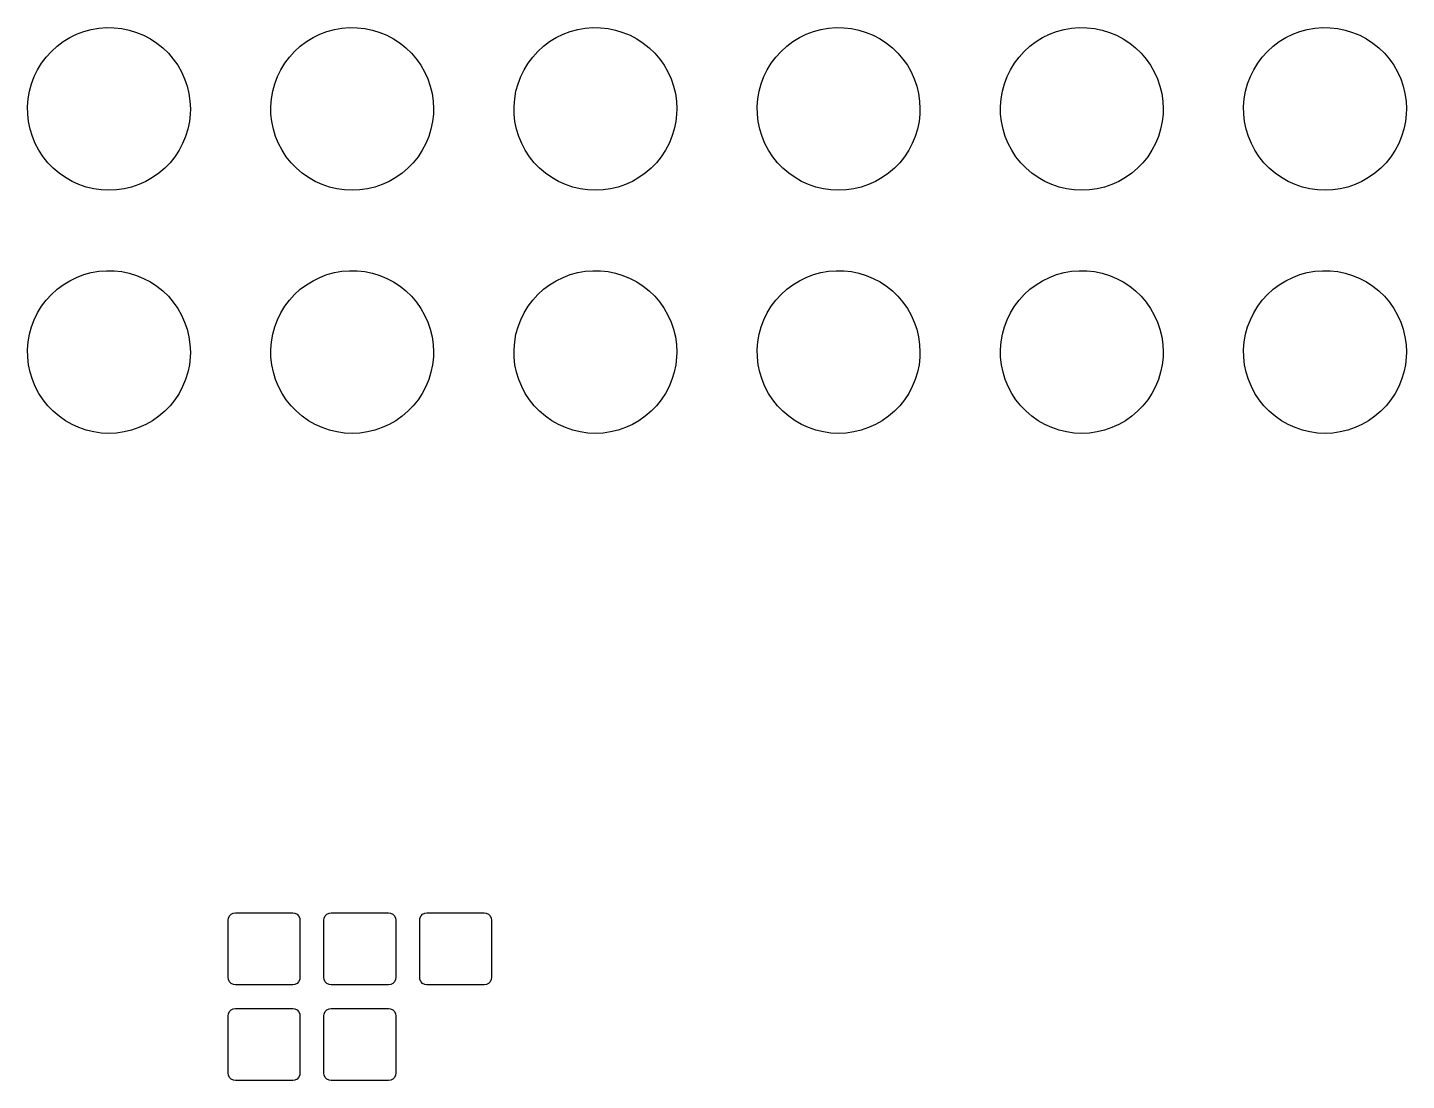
# Model space of a CAD drawing. Extents: x 92.4 to 156.4, y -90.5 to -56.2.
# Drawn here: x 109.03 to 123.43, y -67.88 to -56.88 of the extents above; entities that cross this region are included whole.
import ezdxf

# ---------------------------------------------------------------- set-up
doc = ezdxf.new("R2010")
doc.units = 0
doc.layers.add('BLACK', color=7, linetype='CONTINUOUS')

msp = doc.modelspace()

# ---------------------------------------------------------------- linework, layer by layer
at = {"layer": 'BLACK', "linetype": 'CONTINUOUS'}
for p, q in [((109.773, -56.8817), (109.853, -56.8754)), ((109.853, -56.8754), (109.933, -56.8767)), ((109.933, -56.8767), (110.013, -56.8855)), ((112.313, -56.8817), (112.393, -56.8754)), ((112.393, -56.8754), (112.473, -56.8767)), ((112.473, -56.8767), (112.553, -56.8855)), ((114.853, -56.8817), (114.933, -56.8754)), ((114.933, -56.8754), (115.013, -56.8767)), ((115.013, -56.8767), (115.093, -56.8855)), ((117.393, -56.8817), (117.473, -56.8754)), ((117.473, -56.8754), (117.553, -56.8767)), ((117.553, -56.8767), (117.633, -56.8855)), ((119.933, -56.8817), (120.013, -56.8754)), ((120.013, -56.8754), (120.093, -56.8767)), ((120.093, -56.8767), (120.173, -56.8855)), ((122.473, -56.8817), (122.553, -56.8754)), ((122.553, -56.8754), (122.633, -56.8767)), ((122.633, -56.8767), (122.713, -56.8855)), ((109.338, -57.0701), (109.402, -57.022)), ((109.402, -57.022), (109.471, -56.9801)), ((109.471, -56.9801), (109.542, -56.9449)), ((109.542, -56.9449), (109.617, -56.9166)), ((109.617, -56.9166), (109.695, -56.8955)), ((109.695, -56.8955), (109.773, -56.8817)), ((110.013, -56.8855), (110.091, -56.9017)), ((110.091, -56.9017), (110.168, -56.9253)), ((110.168, -56.9253), (110.242, -56.9559)), ((110.242, -56.9559), (110.313, -56.9934)), ((110.313, -56.9934), (110.38, -57.0373)), ((111.878, -57.0701), (111.942, -57.022)), ((111.942, -57.022), (112.011, -56.9801)), ((112.011, -56.9801), (112.082, -56.9449)), ((112.082, -56.9449), (112.157, -56.9166)), ((112.157, -56.9166), (112.235, -56.8955)), ((112.235, -56.8955), (112.313, -56.8817)), ((112.553, -56.8855), (112.631, -56.9017)), ((112.631, -56.9017), (112.708, -56.9253)), ((112.708, -56.9253), (112.782, -56.9559)), ((112.782, -56.9559), (112.853, -56.9934)), ((112.853, -56.9934), (112.92, -57.0373)), ((114.418, -57.0701), (114.482, -57.022)), ((114.482, -57.022), (114.551, -56.9801)), ((114.551, -56.9801), (114.622, -56.9449)), ((114.622, -56.9449), (114.697, -56.9166)), ((114.697, -56.9166), (114.775, -56.8955)), ((114.775, -56.8955), (114.853, -56.8817)), ((115.093, -56.8855), (115.171, -56.9017)), ((115.171, -56.9017), (115.248, -56.9253)), ((115.248, -56.9253), (115.322, -56.9559)), ((115.322, -56.9559), (115.393, -56.9934)), ((115.393, -56.9934), (115.46, -57.0373)), ((116.958, -57.0701), (117.022, -57.022)), ((117.022, -57.022), (117.091, -56.9801)), ((117.091, -56.9801), (117.162, -56.9449)), ((117.162, -56.9449), (117.237, -56.9166)), ((117.237, -56.9166), (117.315, -56.8955)), ((117.315, -56.8955), (117.393, -56.8817)), ((117.633, -56.8855), (117.711, -56.9017)), ((117.711, -56.9017), (117.788, -56.9253)), ((117.788, -56.9253), (117.862, -56.9559)), ((117.862, -56.9559), (117.933, -56.9934)), ((117.933, -56.9934), (118, -57.0373)), ((119.498, -57.0701), (119.562, -57.022)), ((119.562, -57.022), (119.631, -56.9801)), ((119.631, -56.9801), (119.702, -56.9449)), ((119.702, -56.9449), (119.777, -56.9166)), ((119.777, -56.9166), (119.855, -56.8955)), ((119.855, -56.8955), (119.933, -56.8817)), ((120.173, -56.8855), (120.251, -56.9017)), ((120.251, -56.9017), (120.328, -56.9253)), ((120.328, -56.9253), (120.402, -56.9559)), ((120.402, -56.9559), (120.473, -56.9934)), ((120.473, -56.9934), (120.54, -57.0373)), ((122.038, -57.0701), (122.102, -57.022)), ((122.102, -57.022), (122.171, -56.9801)), ((122.171, -56.9801), (122.242, -56.9449)), ((122.242, -56.9449), (122.317, -56.9166)), ((122.317, -56.9166), (122.395, -56.8955)), ((122.395, -56.8955), (122.473, -56.8817)), ((122.713, -56.8855), (122.791, -56.9017)), ((122.791, -56.9017), (122.868, -56.9253)), ((122.868, -56.9253), (122.942, -56.9559)), ((122.942, -56.9559), (123.013, -56.9934)), ((123.013, -56.9934), (123.08, -57.0373)), ((109.225, -57.1832), (109.279, -57.124)), ((109.279, -57.124), (109.338, -57.0701)), ((110.38, -57.0373), (110.442, -57.0874)), ((110.442, -57.0874), (110.5, -57.1431)), ((110.5, -57.1431), (110.552, -57.204)), ((111.765, -57.1832), (111.819, -57.124)), ((111.819, -57.124), (111.878, -57.0701)), ((112.92, -57.0373), (112.982, -57.0874)), ((112.982, -57.0874), (113.04, -57.1431)), ((113.04, -57.1431), (113.092, -57.204)), ((114.305, -57.1832), (114.359, -57.124)), ((114.359, -57.124), (114.418, -57.0701)), ((115.46, -57.0373), (115.522, -57.0874)), ((115.522, -57.0874), (115.58, -57.1431)), ((115.58, -57.1431), (115.632, -57.204)), ((116.845, -57.1832), (116.899, -57.124)), ((116.899, -57.124), (116.958, -57.0701)), ((118, -57.0373), (118.062, -57.0874)), ((118.062, -57.0874), (118.12, -57.1431)), ((118.12, -57.1431), (118.172, -57.204)), ((119.385, -57.1832), (119.439, -57.124)), ((119.439, -57.124), (119.498, -57.0701)), ((120.54, -57.0373), (120.602, -57.0874)), ((120.602, -57.0874), (120.66, -57.1431)), ((120.66, -57.1431), (120.712, -57.204)), ((121.925, -57.1832), (121.979, -57.124)), ((121.979, -57.124), (122.038, -57.0701)), ((123.08, -57.0373), (123.142, -57.0874)), ((123.142, -57.0874), (123.2, -57.1431)), ((123.2, -57.1431), (123.252, -57.204)), ((109.135, -57.3155), (109.177, -57.2472)), ((109.177, -57.2472), (109.225, -57.1832)), ((110.552, -57.204), (110.598, -57.2695)), ((110.598, -57.2695), (110.637, -57.3391)), ((111.675, -57.3155), (111.717, -57.2472)), ((111.717, -57.2472), (111.765, -57.1832)), ((113.092, -57.204), (113.138, -57.2695)), ((113.138, -57.2695), (113.177, -57.3391)), ((114.215, -57.3155), (114.257, -57.2472)), ((114.257, -57.2472), (114.305, -57.1832)), ((115.632, -57.204), (115.678, -57.2695)), ((115.678, -57.2695), (115.717, -57.3391)), ((116.755, -57.3155), (116.797, -57.2472)), ((116.797, -57.2472), (116.845, -57.1832)), ((118.172, -57.204), (118.218, -57.2695)), ((118.218, -57.2695), (118.257, -57.3391)), ((119.295, -57.3155), (119.337, -57.2472)), ((119.337, -57.2472), (119.385, -57.1832)), ((120.712, -57.204), (120.758, -57.2695)), ((120.758, -57.2695), (120.797, -57.3391)), ((121.835, -57.3155), (121.877, -57.2472)), ((121.877, -57.2472), (121.925, -57.1832)), ((123.252, -57.204), (123.298, -57.2695)), ((123.298, -57.2695), (123.337, -57.3391)), ((109.072, -57.4623), (109.1, -57.3874)), ((109.1, -57.3874), (109.135, -57.3155)), ((110.637, -57.3391), (110.67, -57.4121)), ((110.67, -57.4121), (110.696, -57.4879)), ((111.612, -57.4623), (111.64, -57.3874)), ((111.64, -57.3874), (111.675, -57.3155)), ((113.177, -57.3391), (113.21, -57.4121)), ((113.21, -57.4121), (113.236, -57.4879)), ((114.152, -57.4623), (114.18, -57.3874)), ((114.18, -57.3874), (114.215, -57.3155)), ((115.717, -57.3391), (115.75, -57.4121)), ((115.75, -57.4121), (115.776, -57.4879)), ((116.692, -57.4623), (116.72, -57.3874)), ((116.72, -57.3874), (116.755, -57.3155)), ((118.257, -57.3391), (118.29, -57.4121)), ((118.29, -57.4121), (118.316, -57.4879)), ((119.232, -57.4623), (119.26, -57.3874)), ((119.26, -57.3874), (119.295, -57.3155)), ((120.797, -57.3391), (120.83, -57.4121)), ((120.83, -57.4121), (120.856, -57.4879)), ((121.772, -57.4623), (121.8, -57.3874)), ((121.8, -57.3874), (121.835, -57.3155)), ((123.337, -57.3391), (123.37, -57.4121)), ((123.37, -57.4121), (123.396, -57.4879)), ((109.037, -57.6185), (109.05, -57.5396)), ((109.05, -57.5396), (109.072, -57.4623)), ((110.696, -57.4879), (110.715, -57.5657)), ((110.715, -57.5657), (110.726, -57.645)), ((111.577, -57.6185), (111.59, -57.5396)), ((111.59, -57.5396), (111.612, -57.4623)), ((113.236, -57.4879), (113.255, -57.5657)), ((113.255, -57.5657), (113.266, -57.645)), ((114.117, -57.6185), (114.13, -57.5396)), ((114.13, -57.5396), (114.152, -57.4623)), ((115.776, -57.4879), (115.795, -57.5657)), ((115.795, -57.5657), (115.806, -57.645)), ((116.657, -57.6185), (116.67, -57.5396)), ((116.67, -57.5396), (116.692, -57.4623)), ((118.316, -57.4879), (118.335, -57.5657)), ((118.335, -57.5657), (118.346, -57.645)), ((119.197, -57.6185), (119.21, -57.5396)), ((119.21, -57.5396), (119.232, -57.4623)), ((120.856, -57.4879), (120.875, -57.5657)), ((120.875, -57.5657), (120.886, -57.645)), ((121.737, -57.6185), (121.75, -57.5396)), ((121.75, -57.5396), (121.772, -57.4623)), ((123.396, -57.4879), (123.415, -57.5657)), ((123.415, -57.5657), (123.426, -57.645)), ((109.03, -57.6983), (109.037, -57.6185)), ((109.032, -57.7784), (109.03, -57.6983)), ((110.726, -57.645), (110.73, -57.725)), ((110.73, -57.725), (110.728, -57.7784)), ((111.57, -57.6983), (111.577, -57.6185)), ((111.572, -57.7784), (111.57, -57.6983)), ((113.266, -57.645), (113.27, -57.725)), ((113.27, -57.725), (113.268, -57.7784)), ((114.11, -57.6983), (114.117, -57.6185)), ((114.112, -57.7784), (114.11, -57.6983)), ((115.806, -57.645), (115.81, -57.725)), ((115.81, -57.725), (115.808, -57.7784)), ((116.65, -57.6983), (116.657, -57.6185)), ((116.652, -57.7784), (116.65, -57.6983)), ((118.346, -57.645), (118.35, -57.725)), ((118.35, -57.725), (118.348, -57.7784)), ((119.19, -57.6983), (119.197, -57.6185)), ((119.192, -57.7784), (119.19, -57.6983)), ((120.886, -57.645), (120.89, -57.725)), ((120.89, -57.725), (120.888, -57.7784)), ((121.73, -57.6983), (121.737, -57.6185)), ((121.732, -57.7784), (121.73, -57.6983)), ((123.426, -57.645), (123.43, -57.725)), ((123.43, -57.725), (123.428, -57.7784)), ((109.04, -57.858), (109.032, -57.7784)), ((109.057, -57.9364), (109.04, -57.858)), ((110.72, -57.858), (110.703, -57.9364)), ((110.728, -57.7784), (110.72, -57.858)), ((111.58, -57.858), (111.572, -57.7784)), ((111.597, -57.9364), (111.58, -57.858)), ((113.26, -57.858), (113.243, -57.9364)), ((113.268, -57.7784), (113.26, -57.858)), ((114.12, -57.858), (114.112, -57.7784)), ((114.137, -57.9364), (114.12, -57.858)), ((115.8, -57.858), (115.783, -57.9364)), ((115.808, -57.7784), (115.8, -57.858)), ((116.66, -57.858), (116.652, -57.7784)), ((116.677, -57.9364), (116.66, -57.858)), ((118.34, -57.858), (118.323, -57.9364)), ((118.348, -57.7784), (118.34, -57.858)), ((119.2, -57.858), (119.192, -57.7784)), ((119.217, -57.9364), (119.2, -57.858)), ((120.88, -57.858), (120.863, -57.9364)), ((120.888, -57.7784), (120.88, -57.858)), ((121.74, -57.858), (121.732, -57.7784)), ((121.757, -57.9364), (121.74, -57.858)), ((123.42, -57.858), (123.403, -57.9364)), ((123.428, -57.7784), (123.42, -57.858)), ((109.08, -58.0129), (109.057, -57.9364)), ((109.111, -58.0869), (109.08, -58.0129)), ((110.68, -58.0129), (110.649, -58.0869)), ((110.703, -57.9364), (110.68, -58.0129)), ((111.62, -58.0129), (111.597, -57.9364)), ((111.651, -58.0869), (111.62, -58.0129)), ((113.22, -58.0129), (113.189, -58.0869)), ((113.243, -57.9364), (113.22, -58.0129)), ((114.16, -58.0129), (114.137, -57.9364)), ((114.191, -58.0869), (114.16, -58.0129)), ((115.76, -58.0129), (115.729, -58.0869)), ((115.783, -57.9364), (115.76, -58.0129)), ((116.7, -58.0129), (116.677, -57.9364)), ((116.731, -58.0869), (116.7, -58.0129)), ((118.3, -58.0129), (118.269, -58.0869)), ((118.323, -57.9364), (118.3, -58.0129)), ((119.24, -58.0129), (119.217, -57.9364)), ((119.271, -58.0869), (119.24, -58.0129)), ((120.84, -58.0129), (120.809, -58.0869)), ((120.863, -57.9364), (120.84, -58.0129)), ((121.78, -58.0129), (121.757, -57.9364)), ((121.811, -58.0869), (121.78, -58.0129)), ((123.38, -58.0129), (123.349, -58.0869)), ((123.403, -57.9364), (123.38, -58.0129)), ((109.148, -58.1577), (109.111, -58.0869)), ((109.192, -58.2246), (109.148, -58.1577)), ((110.612, -58.1577), (110.568, -58.2246)), ((110.649, -58.0869), (110.612, -58.1577)), ((111.688, -58.1577), (111.651, -58.0869)), ((111.732, -58.2246), (111.688, -58.1577)), ((113.152, -58.1577), (113.108, -58.2246)), ((113.189, -58.0869), (113.152, -58.1577)), ((114.228, -58.1577), (114.191, -58.0869)), ((114.272, -58.2246), (114.228, -58.1577)), ((115.692, -58.1577), (115.648, -58.2246)), ((115.729, -58.0869), (115.692, -58.1577)), ((116.768, -58.1577), (116.731, -58.0869)), ((116.812, -58.2246), (116.768, -58.1577)), ((118.232, -58.1577), (118.188, -58.2246)), ((118.269, -58.0869), (118.232, -58.1577)), ((119.308, -58.1577), (119.271, -58.0869)), ((119.352, -58.2246), (119.308, -58.1577)), ((120.772, -58.1577), (120.728, -58.2246)), ((120.809, -58.0869), (120.772, -58.1577)), ((121.848, -58.1577), (121.811, -58.0869)), ((121.892, -58.2246), (121.848, -58.1577)), ((123.312, -58.1577), (123.268, -58.2246)), ((123.349, -58.0869), (123.312, -58.1577)), ((109.242, -58.2871), (109.192, -58.2246)), ((109.298, -58.3446), (109.242, -58.2871)), ((110.518, -58.2871), (110.462, -58.3446)), ((110.568, -58.2246), (110.518, -58.2871)), ((111.782, -58.2871), (111.732, -58.2246)), ((111.838, -58.3446), (111.782, -58.2871)), ((113.058, -58.2871), (113.002, -58.3446)), ((113.108, -58.2246), (113.058, -58.2871)), ((114.322, -58.2871), (114.272, -58.2246)), ((114.378, -58.3446), (114.322, -58.2871)), ((115.598, -58.2871), (115.542, -58.3446)), ((115.648, -58.2246), (115.598, -58.2871)), ((116.862, -58.2871), (116.812, -58.2246)), ((116.918, -58.3446), (116.862, -58.2871)), ((118.138, -58.2871), (118.082, -58.3446)), ((118.188, -58.2246), (118.138, -58.2871)), ((119.402, -58.2871), (119.352, -58.2246)), ((119.458, -58.3446), (119.402, -58.2871)), ((120.678, -58.2871), (120.622, -58.3446)), ((120.728, -58.2246), (120.678, -58.2871)), ((121.942, -58.2871), (121.892, -58.2246)), ((121.998, -58.3446), (121.942, -58.2871)), ((123.218, -58.2871), (123.162, -58.3446)), ((123.268, -58.2246), (123.218, -58.2871)), ((109.359, -58.3966), (109.298, -58.3446)), ((109.425, -58.4427), (109.359, -58.3966)), ((109.494, -58.4824), (109.425, -58.4427)), ((110.335, -58.4427), (110.266, -58.4824)), ((110.401, -58.3966), (110.335, -58.4427)), ((110.462, -58.3446), (110.401, -58.3966)), ((111.899, -58.3966), (111.838, -58.3446)), ((111.965, -58.4427), (111.899, -58.3966)), ((112.034, -58.4824), (111.965, -58.4427)), ((112.875, -58.4427), (112.806, -58.4824)), ((112.941, -58.3966), (112.875, -58.4427)), ((113.002, -58.3446), (112.941, -58.3966)), ((114.439, -58.3966), (114.378, -58.3446)), ((114.505, -58.4427), (114.439, -58.3966)), ((114.574, -58.4824), (114.505, -58.4427)), ((115.415, -58.4427), (115.346, -58.4824)), ((115.481, -58.3966), (115.415, -58.4427)), ((115.542, -58.3446), (115.481, -58.3966)), ((116.979, -58.3966), (116.918, -58.3446)), ((117.045, -58.4427), (116.979, -58.3966)), ((117.114, -58.4824), (117.045, -58.4427)), ((117.955, -58.4427), (117.886, -58.4824)), ((118.021, -58.3966), (117.955, -58.4427)), ((118.082, -58.3446), (118.021, -58.3966)), ((119.519, -58.3966), (119.458, -58.3446)), ((119.585, -58.4427), (119.519, -58.3966)), ((119.654, -58.4824), (119.585, -58.4427)), ((120.495, -58.4427), (120.426, -58.4824)), ((120.561, -58.3966), (120.495, -58.4427)), ((120.622, -58.3446), (120.561, -58.3966)), ((122.059, -58.3966), (121.998, -58.3446)), ((122.125, -58.4427), (122.059, -58.3966)), ((122.194, -58.4824), (122.125, -58.4427)), ((123.035, -58.4427), (122.966, -58.4824)), ((123.101, -58.3966), (123.035, -58.4427)), ((123.162, -58.3446), (123.101, -58.3966)), ((109.567, -58.5153), (109.494, -58.4824)), ((109.643, -58.5412), (109.567, -58.5153)), ((109.721, -58.5599), (109.643, -58.5412)), ((109.8, -58.5712), (109.721, -58.5599)), ((109.88, -58.575), (109.8, -58.5712)), ((109.96, -58.5712), (109.88, -58.575)), ((110.039, -58.5599), (109.96, -58.5712)), ((110.117, -58.5412), (110.039, -58.5599)), ((110.193, -58.5153), (110.117, -58.5412)), ((110.266, -58.4824), (110.193, -58.5153)), ((112.107, -58.5153), (112.034, -58.4824)), ((112.183, -58.5412), (112.107, -58.5153)), ((112.261, -58.5599), (112.183, -58.5412)), ((112.34, -58.5712), (112.261, -58.5599)), ((112.42, -58.575), (112.34, -58.5712)), ((112.5, -58.5712), (112.42, -58.575)), ((112.579, -58.5599), (112.5, -58.5712)), ((112.657, -58.5412), (112.579, -58.5599)), ((112.733, -58.5153), (112.657, -58.5412)), ((112.806, -58.4824), (112.733, -58.5153)), ((114.647, -58.5153), (114.574, -58.4824)), ((114.723, -58.5412), (114.647, -58.5153)), ((114.801, -58.5599), (114.723, -58.5412)), ((114.88, -58.5712), (114.801, -58.5599)), ((114.96, -58.575), (114.88, -58.5712)), ((115.04, -58.5712), (114.96, -58.575)), ((115.119, -58.5599), (115.04, -58.5712)), ((115.197, -58.5412), (115.119, -58.5599)), ((115.273, -58.5153), (115.197, -58.5412)), ((115.346, -58.4824), (115.273, -58.5153)), ((117.187, -58.5153), (117.114, -58.4824)), ((117.263, -58.5412), (117.187, -58.5153)), ((117.341, -58.5599), (117.263, -58.5412)), ((117.42, -58.5712), (117.341, -58.5599)), ((117.5, -58.575), (117.42, -58.5712)), ((117.58, -58.5712), (117.5, -58.575)), ((117.659, -58.5599), (117.58, -58.5712)), ((117.737, -58.5412), (117.659, -58.5599)), ((117.813, -58.5153), (117.737, -58.5412)), ((117.886, -58.4824), (117.813, -58.5153)), ((119.727, -58.5153), (119.654, -58.4824)), ((119.803, -58.5412), (119.727, -58.5153)), ((119.881, -58.5599), (119.803, -58.5412)), ((119.96, -58.5712), (119.881, -58.5599)), ((120.04, -58.575), (119.96, -58.5712)), ((120.12, -58.5712), (120.04, -58.575)), ((120.199, -58.5599), (120.12, -58.5712)), ((120.277, -58.5412), (120.199, -58.5599)), ((120.353, -58.5153), (120.277, -58.5412)), ((120.426, -58.4824), (120.353, -58.5153)), ((122.267, -58.5153), (122.194, -58.4824)), ((122.343, -58.5412), (122.267, -58.5153)), ((122.421, -58.5599), (122.343, -58.5412)), ((122.5, -58.5712), (122.421, -58.5599)), ((122.58, -58.575), (122.5, -58.5712)), ((122.66, -58.5712), (122.58, -58.575)), ((122.739, -58.5599), (122.66, -58.5712)), ((122.817, -58.5412), (122.739, -58.5599)), ((122.893, -58.5153), (122.817, -58.5412)), ((122.966, -58.4824), (122.893, -58.5153)), ((109.542, -59.4849), (109.617, -59.4566)), ((109.617, -59.4566), (109.695, -59.4355)), ((109.695, -59.4355), (109.773, -59.4217)), ((109.773, -59.4217), (109.853, -59.4154)), ((109.853, -59.4154), (109.933, -59.4167)), ((109.933, -59.4167), (110.013, -59.4255)), ((110.013, -59.4255), (110.091, -59.4417)), ((110.091, -59.4417), (110.168, -59.4653)), ((110.168, -59.4653), (110.242, -59.4959)), ((112.082, -59.4849), (112.157, -59.4566)), ((112.157, -59.4566), (112.235, -59.4355)), ((112.235, -59.4355), (112.313, -59.4217)), ((112.313, -59.4217), (112.393, -59.4154)), ((112.393, -59.4154), (112.473, -59.4167)), ((112.473, -59.4167), (112.553, -59.4255)), ((112.553, -59.4255), (112.631, -59.4417)), ((112.631, -59.4417), (112.708, -59.4653)), ((112.708, -59.4653), (112.782, -59.4959)), ((114.622, -59.4849), (114.697, -59.4566)), ((114.697, -59.4566), (114.775, -59.4355)), ((114.775, -59.4355), (114.853, -59.4217)), ((114.853, -59.4217), (114.933, -59.4154)), ((114.933, -59.4154), (115.013, -59.4167)), ((115.013, -59.4167), (115.093, -59.4255)), ((115.093, -59.4255), (115.171, -59.4417)), ((115.171, -59.4417), (115.248, -59.4653)), ((115.248, -59.4653), (115.322, -59.4959)), ((117.162, -59.4849), (117.237, -59.4566)), ((117.237, -59.4566), (117.315, -59.4355)), ((117.315, -59.4355), (117.393, -59.4217)), ((117.393, -59.4217), (117.473, -59.4154)), ((117.473, -59.4154), (117.553, -59.4167)), ((117.553, -59.4167), (117.633, -59.4255)), ((117.633, -59.4255), (117.711, -59.4417)), ((117.711, -59.4417), (117.788, -59.4653)), ((117.788, -59.4653), (117.862, -59.4959)), ((119.702, -59.4849), (119.777, -59.4566)), ((119.777, -59.4566), (119.855, -59.4355)), ((119.855, -59.4355), (119.933, -59.4217)), ((119.933, -59.4217), (120.013, -59.4154)), ((120.013, -59.4154), (120.093, -59.4167)), ((120.093, -59.4167), (120.173, -59.4255)), ((120.173, -59.4255), (120.251, -59.4417)), ((120.251, -59.4417), (120.328, -59.4653)), ((120.328, -59.4653), (120.402, -59.4959)), ((122.242, -59.4849), (122.317, -59.4566)), ((122.317, -59.4566), (122.395, -59.4355)), ((122.395, -59.4355), (122.473, -59.4217)), ((122.473, -59.4217), (122.553, -59.4154)), ((122.553, -59.4154), (122.633, -59.4167)), ((122.633, -59.4167), (122.713, -59.4255)), ((122.713, -59.4255), (122.791, -59.4417)), ((122.791, -59.4417), (122.868, -59.4653)), ((122.868, -59.4653), (122.942, -59.4959)), ((109.279, -59.664), (109.338, -59.6101)), ((109.338, -59.6101), (109.402, -59.562)), ((109.402, -59.562), (109.471, -59.5201)), ((109.471, -59.5201), (109.542, -59.4849)), ((110.242, -59.4959), (110.313, -59.5334)), ((110.313, -59.5334), (110.38, -59.5773)), ((110.38, -59.5773), (110.442, -59.6274)), ((111.819, -59.664), (111.878, -59.6101)), ((111.878, -59.6101), (111.942, -59.562)), ((111.942, -59.562), (112.011, -59.5201)), ((112.011, -59.5201), (112.082, -59.4849)), ((112.782, -59.4959), (112.853, -59.5334)), ((112.853, -59.5334), (112.92, -59.5773)), ((112.92, -59.5773), (112.982, -59.6274)), ((114.359, -59.664), (114.418, -59.6101)), ((114.418, -59.6101), (114.482, -59.562)), ((114.482, -59.562), (114.551, -59.5201)), ((114.551, -59.5201), (114.622, -59.4849)), ((115.322, -59.4959), (115.393, -59.5334)), ((115.393, -59.5334), (115.46, -59.5773)), ((115.46, -59.5773), (115.522, -59.6274)), ((116.899, -59.664), (116.958, -59.6101)), ((116.958, -59.6101), (117.022, -59.562)), ((117.022, -59.562), (117.091, -59.5201)), ((117.091, -59.5201), (117.162, -59.4849)), ((117.862, -59.4959), (117.933, -59.5334)), ((117.933, -59.5334), (118, -59.5773)), ((118, -59.5773), (118.062, -59.6274)), ((119.439, -59.664), (119.498, -59.6101)), ((119.498, -59.6101), (119.562, -59.562)), ((119.562, -59.562), (119.631, -59.5201)), ((119.631, -59.5201), (119.702, -59.4849)), ((120.402, -59.4959), (120.473, -59.5334)), ((120.473, -59.5334), (120.54, -59.5773)), ((120.54, -59.5773), (120.602, -59.6274)), ((121.979, -59.664), (122.038, -59.6101)), ((122.038, -59.6101), (122.102, -59.562)), ((122.102, -59.562), (122.171, -59.5201)), ((122.171, -59.5201), (122.242, -59.4849)), ((122.942, -59.4959), (123.013, -59.5334)), ((123.013, -59.5334), (123.08, -59.5773)), ((123.08, -59.5773), (123.142, -59.6274)), ((109.177, -59.7872), (109.225, -59.7232)), ((109.225, -59.7232), (109.279, -59.664)), ((110.442, -59.6274), (110.5, -59.6831)), ((110.5, -59.6831), (110.552, -59.744)), ((110.552, -59.744), (110.598, -59.8095)), ((111.717, -59.7872), (111.765, -59.7232)), ((111.765, -59.7232), (111.819, -59.664)), ((112.982, -59.6274), (113.04, -59.6831)), ((113.04, -59.6831), (113.092, -59.744)), ((113.092, -59.744), (113.138, -59.8095)), ((114.257, -59.7872), (114.305, -59.7232)), ((114.305, -59.7232), (114.359, -59.664)), ((115.522, -59.6274), (115.58, -59.6831)), ((115.58, -59.6831), (115.632, -59.744)), ((115.632, -59.744), (115.678, -59.8095)), ((116.797, -59.7872), (116.845, -59.7232)), ((116.845, -59.7232), (116.899, -59.664)), ((118.062, -59.6274), (118.12, -59.6831)), ((118.12, -59.6831), (118.172, -59.744)), ((118.172, -59.744), (118.218, -59.8095)), ((119.337, -59.7872), (119.385, -59.7232)), ((119.385, -59.7232), (119.439, -59.664)), ((120.602, -59.6274), (120.66, -59.6831)), ((120.66, -59.6831), (120.712, -59.744)), ((120.712, -59.744), (120.758, -59.8095)), ((121.877, -59.7872), (121.925, -59.7232)), ((121.925, -59.7232), (121.979, -59.664)), ((123.142, -59.6274), (123.2, -59.6831)), ((123.2, -59.6831), (123.252, -59.744)), ((123.252, -59.744), (123.298, -59.8095)), ((109.1, -59.9274), (109.135, -59.8555)), ((109.135, -59.8555), (109.177, -59.7872)), ((110.598, -59.8095), (110.637, -59.8791)), ((110.637, -59.8791), (110.67, -59.9521)), ((111.64, -59.9274), (111.675, -59.8555)), ((111.675, -59.8555), (111.717, -59.7872)), ((113.138, -59.8095), (113.177, -59.8791)), ((113.177, -59.8791), (113.21, -59.9521)), ((114.18, -59.9274), (114.215, -59.8555)), ((114.215, -59.8555), (114.257, -59.7872)), ((115.678, -59.8095), (115.717, -59.8791)), ((115.717, -59.8791), (115.75, -59.9521)), ((116.72, -59.9274), (116.755, -59.8555)), ((116.755, -59.8555), (116.797, -59.7872)), ((118.218, -59.8095), (118.257, -59.8791)), ((118.257, -59.8791), (118.29, -59.9521)), ((119.26, -59.9274), (119.295, -59.8555)), ((119.295, -59.8555), (119.337, -59.7872)), ((120.758, -59.8095), (120.797, -59.8791)), ((120.797, -59.8791), (120.83, -59.9521)), ((121.8, -59.9274), (121.835, -59.8555)), ((121.835, -59.8555), (121.877, -59.7872)), ((123.298, -59.8095), (123.337, -59.8791)), ((123.337, -59.8791), (123.37, -59.9521)), ((109.05, -60.0796), (109.072, -60.0023)), ((109.072, -60.0023), (109.1, -59.9274)), ((110.67, -59.9521), (110.696, -60.0279)), ((110.696, -60.0279), (110.715, -60.1057)), ((111.59, -60.0796), (111.612, -60.0023)), ((111.612, -60.0023), (111.64, -59.9274)), ((113.21, -59.9521), (113.236, -60.0279)), ((113.236, -60.0279), (113.255, -60.1057)), ((114.13, -60.0796), (114.152, -60.0023)), ((114.152, -60.0023), (114.18, -59.9274)), ((115.75, -59.9521), (115.776, -60.0279)), ((115.776, -60.0279), (115.795, -60.1057)), ((116.67, -60.0796), (116.692, -60.0023)), ((116.692, -60.0023), (116.72, -59.9274)), ((118.29, -59.9521), (118.316, -60.0279)), ((118.316, -60.0279), (118.335, -60.1057)), ((119.21, -60.0796), (119.232, -60.0023)), ((119.232, -60.0023), (119.26, -59.9274)), ((120.83, -59.9521), (120.856, -60.0279)), ((120.856, -60.0279), (120.875, -60.1057)), ((121.75, -60.0796), (121.772, -60.0023)), ((121.772, -60.0023), (121.8, -59.9274)), ((123.37, -59.9521), (123.396, -60.0279)), ((123.396, -60.0279), (123.415, -60.1057)), ((109.03, -60.2383), (109.037, -60.1585)), ((109.037, -60.1585), (109.05, -60.0796)), ((110.715, -60.1057), (110.726, -60.185)), ((110.726, -60.185), (110.73, -60.265)), ((111.57, -60.2383), (111.577, -60.1585)), ((111.577, -60.1585), (111.59, -60.0796)), ((113.255, -60.1057), (113.266, -60.185)), ((113.266, -60.185), (113.27, -60.265)), ((114.11, -60.2383), (114.117, -60.1585)), ((114.117, -60.1585), (114.13, -60.0796)), ((115.795, -60.1057), (115.806, -60.185)), ((115.806, -60.185), (115.81, -60.265)), ((116.65, -60.2383), (116.657, -60.1585)), ((116.657, -60.1585), (116.67, -60.0796)), ((118.335, -60.1057), (118.346, -60.185)), ((118.346, -60.185), (118.35, -60.265)), ((119.19, -60.2383), (119.197, -60.1585)), ((119.197, -60.1585), (119.21, -60.0796)), ((120.875, -60.1057), (120.886, -60.185)), ((120.886, -60.185), (120.89, -60.265)), ((121.73, -60.2383), (121.737, -60.1585)), ((121.737, -60.1585), (121.75, -60.0796)), ((123.415, -60.1057), (123.426, -60.185)), ((123.426, -60.185), (123.43, -60.265)), ((109.032, -60.3184), (109.03, -60.2383)), ((109.04, -60.398), (109.032, -60.3184)), ((110.728, -60.3184), (110.72, -60.398)), ((110.73, -60.265), (110.728, -60.3184)), ((111.572, -60.3184), (111.57, -60.2383)), ((111.58, -60.398), (111.572, -60.3184)), ((113.268, -60.3184), (113.26, -60.398)), ((113.27, -60.265), (113.268, -60.3184)), ((114.112, -60.3184), (114.11, -60.2383)), ((114.12, -60.398), (114.112, -60.3184)), ((115.808, -60.3184), (115.8, -60.398)), ((115.81, -60.265), (115.808, -60.3184)), ((116.652, -60.3184), (116.65, -60.2383)), ((116.66, -60.398), (116.652, -60.3184)), ((118.348, -60.3184), (118.34, -60.398)), ((118.35, -60.265), (118.348, -60.3184)), ((119.192, -60.3184), (119.19, -60.2383)), ((119.2, -60.398), (119.192, -60.3184)), ((120.888, -60.3184), (120.88, -60.398)), ((120.89, -60.265), (120.888, -60.3184)), ((121.732, -60.3184), (121.73, -60.2383)), ((121.74, -60.398), (121.732, -60.3184)), ((123.428, -60.3184), (123.42, -60.398)), ((123.43, -60.265), (123.428, -60.3184)), ((109.057, -60.4764), (109.04, -60.398)), ((109.08, -60.5529), (109.057, -60.4764)), ((110.703, -60.4764), (110.68, -60.5529)), ((110.72, -60.398), (110.703, -60.4764)), ((111.597, -60.4764), (111.58, -60.398)), ((111.62, -60.5529), (111.597, -60.4764)), ((113.243, -60.4764), (113.22, -60.5529)), ((113.26, -60.398), (113.243, -60.4764)), ((114.137, -60.4764), (114.12, -60.398)), ((114.16, -60.5529), (114.137, -60.4764)), ((115.783, -60.4764), (115.76, -60.5529)), ((115.8, -60.398), (115.783, -60.4764)), ((116.677, -60.4764), (116.66, -60.398)), ((116.7, -60.5529), (116.677, -60.4764)), ((118.323, -60.4764), (118.3, -60.5529)), ((118.34, -60.398), (118.323, -60.4764)), ((119.217, -60.4764), (119.2, -60.398)), ((119.24, -60.5529), (119.217, -60.4764)), ((120.863, -60.4764), (120.84, -60.5529)), ((120.88, -60.398), (120.863, -60.4764)), ((121.757, -60.4764), (121.74, -60.398)), ((121.78, -60.5529), (121.757, -60.4764)), ((123.403, -60.4764), (123.38, -60.5529)), ((123.42, -60.398), (123.403, -60.4764)), ((109.111, -60.6269), (109.08, -60.5529)), ((110.68, -60.5529), (110.649, -60.6269)), ((111.651, -60.6269), (111.62, -60.5529)), ((113.22, -60.5529), (113.189, -60.6269)), ((114.191, -60.6269), (114.16, -60.5529)), ((115.76, -60.5529), (115.729, -60.6269)), ((116.731, -60.6269), (116.7, -60.5529)), ((118.3, -60.5529), (118.269, -60.6269)), ((119.271, -60.6269), (119.24, -60.5529)), ((120.84, -60.5529), (120.809, -60.6269)), ((121.811, -60.6269), (121.78, -60.5529)), ((123.38, -60.5529), (123.349, -60.6269)), ((109.148, -60.6977), (109.111, -60.6269)), ((109.192, -60.7646), (109.148, -60.6977)), ((109.242, -60.8271), (109.192, -60.7646)), ((110.568, -60.7646), (110.518, -60.8271)), ((110.612, -60.6977), (110.568, -60.7646)), ((110.649, -60.6269), (110.612, -60.6977)), ((111.688, -60.6977), (111.651, -60.6269)), ((111.732, -60.7646), (111.688, -60.6977)), ((111.782, -60.8271), (111.732, -60.7646)), ((113.108, -60.7646), (113.058, -60.8271)), ((113.152, -60.6977), (113.108, -60.7646)), ((113.189, -60.6269), (113.152, -60.6977)), ((114.228, -60.6977), (114.191, -60.6269)), ((114.272, -60.7646), (114.228, -60.6977)), ((114.322, -60.8271), (114.272, -60.7646)), ((115.648, -60.7646), (115.598, -60.8271)), ((115.692, -60.6977), (115.648, -60.7646)), ((115.729, -60.6269), (115.692, -60.6977)), ((116.768, -60.6977), (116.731, -60.6269)), ((116.812, -60.7646), (116.768, -60.6977)), ((116.862, -60.8271), (116.812, -60.7646)), ((118.188, -60.7646), (118.138, -60.8271)), ((118.232, -60.6977), (118.188, -60.7646)), ((118.269, -60.6269), (118.232, -60.6977)), ((119.308, -60.6977), (119.271, -60.6269)), ((119.352, -60.7646), (119.308, -60.6977)), ((119.402, -60.8271), (119.352, -60.7646)), ((120.728, -60.7646), (120.678, -60.8271)), ((120.772, -60.6977), (120.728, -60.7646)), ((120.809, -60.6269), (120.772, -60.6977)), ((121.848, -60.6977), (121.811, -60.6269)), ((121.892, -60.7646), (121.848, -60.6977)), ((121.942, -60.8271), (121.892, -60.7646)), ((123.268, -60.7646), (123.218, -60.8271)), ((123.312, -60.6977), (123.268, -60.7646)), ((123.349, -60.6269), (123.312, -60.6977)), ((109.298, -60.8846), (109.242, -60.8271)), ((109.359, -60.9366), (109.298, -60.8846)), ((110.462, -60.8846), (110.401, -60.9366)), ((110.518, -60.8271), (110.462, -60.8846)), ((111.838, -60.8846), (111.782, -60.8271)), ((111.899, -60.9366), (111.838, -60.8846)), ((113.002, -60.8846), (112.941, -60.9366)), ((113.058, -60.8271), (113.002, -60.8846)), ((114.378, -60.8846), (114.322, -60.8271)), ((114.439, -60.9366), (114.378, -60.8846)), ((115.542, -60.8846), (115.481, -60.9366)), ((115.598, -60.8271), (115.542, -60.8846)), ((116.918, -60.8846), (116.862, -60.8271)), ((116.979, -60.9366), (116.918, -60.8846)), ((118.082, -60.8846), (118.021, -60.9366)), ((118.138, -60.8271), (118.082, -60.8846)), ((119.458, -60.8846), (119.402, -60.8271)), ((119.519, -60.9366), (119.458, -60.8846)), ((120.622, -60.8846), (120.561, -60.9366)), ((120.678, -60.8271), (120.622, -60.8846)), ((121.998, -60.8846), (121.942, -60.8271)), ((122.059, -60.9366), (121.998, -60.8846)), ((123.162, -60.8846), (123.101, -60.9366)), ((123.218, -60.8271), (123.162, -60.8846)), ((109.425, -60.9827), (109.359, -60.9366)), ((109.494, -61.0224), (109.425, -60.9827)), ((109.567, -61.0553), (109.494, -61.0224)), ((109.643, -61.0812), (109.567, -61.0553)), ((110.193, -61.0553), (110.117, -61.0812)), ((110.266, -61.0224), (110.193, -61.0553)), ((110.335, -60.9827), (110.266, -61.0224)), ((110.401, -60.9366), (110.335, -60.9827)), ((111.965, -60.9827), (111.899, -60.9366)), ((112.034, -61.0224), (111.965, -60.9827)), ((112.107, -61.0553), (112.034, -61.0224)), ((112.183, -61.0812), (112.107, -61.0553)), ((112.733, -61.0553), (112.657, -61.0812)), ((112.806, -61.0224), (112.733, -61.0553)), ((112.875, -60.9827), (112.806, -61.0224)), ((112.941, -60.9366), (112.875, -60.9827)), ((114.505, -60.9827), (114.439, -60.9366)), ((114.574, -61.0224), (114.505, -60.9827)), ((114.647, -61.0553), (114.574, -61.0224)), ((114.723, -61.0812), (114.647, -61.0553)), ((115.273, -61.0553), (115.197, -61.0812)), ((115.346, -61.0224), (115.273, -61.0553)), ((115.415, -60.9827), (115.346, -61.0224)), ((115.481, -60.9366), (115.415, -60.9827)), ((117.045, -60.9827), (116.979, -60.9366)), ((117.114, -61.0224), (117.045, -60.9827)), ((117.187, -61.0553), (117.114, -61.0224)), ((117.263, -61.0812), (117.187, -61.0553)), ((117.813, -61.0553), (117.737, -61.0812)), ((117.886, -61.0224), (117.813, -61.0553)), ((117.955, -60.9827), (117.886, -61.0224)), ((118.021, -60.9366), (117.955, -60.9827)), ((119.585, -60.9827), (119.519, -60.9366)), ((119.654, -61.0224), (119.585, -60.9827)), ((119.727, -61.0553), (119.654, -61.0224)), ((119.803, -61.0812), (119.727, -61.0553)), ((120.353, -61.0553), (120.277, -61.0812)), ((120.426, -61.0224), (120.353, -61.0553)), ((120.495, -60.9827), (120.426, -61.0224)), ((120.561, -60.9366), (120.495, -60.9827)), ((122.125, -60.9827), (122.059, -60.9366)), ((122.194, -61.0224), (122.125, -60.9827)), ((122.267, -61.0553), (122.194, -61.0224)), ((122.343, -61.0812), (122.267, -61.0553)), ((122.893, -61.0553), (122.817, -61.0812)), ((122.966, -61.0224), (122.893, -61.0553)), ((123.035, -60.9827), (122.966, -61.0224)), ((123.101, -60.9366), (123.035, -60.9827)), ((109.721, -61.0999), (109.643, -61.0812)), ((109.8, -61.1112), (109.721, -61.0999)), ((109.88, -61.115), (109.8, -61.1112)), ((109.96, -61.1112), (109.88, -61.115)), ((110.039, -61.0999), (109.96, -61.1112)), ((110.117, -61.0812), (110.039, -61.0999)), ((112.261, -61.0999), (112.183, -61.0812)), ((112.34, -61.1112), (112.261, -61.0999)), ((112.42, -61.115), (112.34, -61.1112)), ((112.5, -61.1112), (112.42, -61.115)), ((112.579, -61.0999), (112.5, -61.1112)), ((112.657, -61.0812), (112.579, -61.0999)), ((114.801, -61.0999), (114.723, -61.0812)), ((114.88, -61.1112), (114.801, -61.0999)), ((114.96, -61.115), (114.88, -61.1112)), ((115.04, -61.1112), (114.96, -61.115)), ((115.119, -61.0999), (115.04, -61.1112)), ((115.197, -61.0812), (115.119, -61.0999)), ((117.341, -61.0999), (117.263, -61.0812)), ((117.42, -61.1112), (117.341, -61.0999)), ((117.5, -61.115), (117.42, -61.1112)), ((117.58, -61.1112), (117.5, -61.115)), ((117.659, -61.0999), (117.58, -61.1112)), ((117.737, -61.0812), (117.659, -61.0999)), ((119.881, -61.0999), (119.803, -61.0812)), ((119.96, -61.1112), (119.881, -61.0999)), ((120.04, -61.115), (119.96, -61.1112)), ((120.12, -61.1112), (120.04, -61.115)), ((120.199, -61.0999), (120.12, -61.1112)), ((120.277, -61.0812), (120.199, -61.0999)), ((122.421, -61.0999), (122.343, -61.0812)), ((122.5, -61.1112), (122.421, -61.0999)), ((122.58, -61.115), (122.5, -61.1112)), ((122.66, -61.1112), (122.58, -61.115)), ((122.739, -61.0999), (122.66, -61.1112)), ((122.817, -61.0812), (122.739, -61.0999)), ((111.125, -66.2), (111.128, -66.1786)), ((111.125, -66.8), (111.125, -66.2)), ((111.128, -66.1786), (111.139, -66.1564)), ((111.139, -66.1564), (111.156, -66.139)), ((111.156, -66.139), (111.178, -66.1282)), ((111.178, -66.1282), (111.2, -66.125)), ((111.2, -66.125), (111.8, -66.125)), ((111.8, -66.125), (111.821, -66.1281)), ((111.821, -66.1281), (111.844, -66.1389)), ((111.844, -66.1389), (111.861, -66.1563)), ((111.861, -66.1563), (111.872, -66.1784)), ((111.872, -66.1784), (111.875, -66.2)), ((111.875, -66.2), (111.875, -66.8)), ((112.125, -66.2), (112.128, -66.1786)), ((112.125, -66.8), (112.125, -66.2)), ((112.128, -66.1786), (112.139, -66.1564)), ((112.139, -66.1564), (112.156, -66.139)), ((112.156, -66.139), (112.178, -66.1282)), ((112.178, -66.1282), (112.2, -66.125)), ((112.2, -66.125), (112.8, -66.125)), ((112.8, -66.125), (112.821, -66.1281)), ((112.821, -66.1281), (112.844, -66.1389)), ((112.844, -66.1389), (112.861, -66.1563)), ((112.861, -66.1563), (112.872, -66.1784)), ((112.872, -66.1784), (112.875, -66.2)), ((112.875, -66.2), (112.875, -66.8)), ((113.125, -66.2), (113.128, -66.1786)), ((113.125, -66.8), (113.125, -66.2)), ((113.128, -66.1786), (113.139, -66.1564)), ((113.139, -66.1564), (113.156, -66.139)), ((113.156, -66.139), (113.178, -66.1282)), ((113.178, -66.1282), (113.2, -66.125)), ((113.2, -66.125), (113.8, -66.125)), ((113.8, -66.125), (113.821, -66.1281)), ((113.821, -66.1281), (113.844, -66.1389)), ((113.844, -66.1389), (113.861, -66.1563)), ((113.861, -66.1563), (113.872, -66.1784)), ((113.872, -66.1784), (113.875, -66.2)), ((113.875, -66.2), (113.875, -66.8)), ((111.128, -66.8216), (111.125, -66.8)), ((111.875, -66.8), (111.872, -66.8214)), ((112.128, -66.8216), (112.125, -66.8)), ((112.875, -66.8), (112.872, -66.8214)), ((113.128, -66.8216), (113.125, -66.8)), ((113.875, -66.8), (113.872, -66.8214)), ((111.139, -66.8437), (111.128, -66.8216)), ((111.156, -66.8611), (111.139, -66.8437)), ((111.179, -66.8719), (111.156, -66.8611)), ((111.2, -66.875), (111.179, -66.8719)), ((111.8, -66.875), (111.2, -66.875)), ((111.822, -66.8718), (111.8, -66.875)), ((111.844, -66.861), (111.822, -66.8718)), ((111.861, -66.8436), (111.844, -66.861)), ((111.872, -66.8214), (111.861, -66.8436)), ((112.139, -66.8437), (112.128, -66.8216)), ((112.156, -66.8611), (112.139, -66.8437)), ((112.179, -66.8719), (112.156, -66.8611)), ((112.2, -66.875), (112.179, -66.8719)), ((112.8, -66.875), (112.2, -66.875)), ((112.822, -66.8718), (112.8, -66.875)), ((112.844, -66.861), (112.822, -66.8718)), ((112.861, -66.8436), (112.844, -66.861)), ((112.872, -66.8214), (112.861, -66.8436)), ((113.139, -66.8437), (113.128, -66.8216)), ((113.156, -66.8611), (113.139, -66.8437)), ((113.179, -66.8719), (113.156, -66.8611)), ((113.2, -66.875), (113.179, -66.8719)), ((113.8, -66.875), (113.2, -66.875)), ((113.822, -66.8718), (113.8, -66.875)), ((113.844, -66.861), (113.822, -66.8718)), ((113.861, -66.8436), (113.844, -66.861)), ((113.872, -66.8214), (113.861, -66.8436)), ((111.125, -67.2), (111.128, -67.1786)), ((111.125, -67.8), (111.125, -67.2)), ((111.128, -67.1786), (111.139, -67.1564)), ((111.139, -67.1564), (111.156, -67.139)), ((111.156, -67.139), (111.178, -67.1282)), ((111.178, -67.1282), (111.2, -67.125)), ((111.2, -67.125), (111.8, -67.125)), ((111.8, -67.125), (111.821, -67.1281)), ((111.821, -67.1281), (111.844, -67.1389)), ((111.844, -67.1389), (111.861, -67.1563)), ((111.861, -67.1563), (111.872, -67.1784)), ((111.872, -67.1784), (111.875, -67.2)), ((111.875, -67.2), (111.875, -67.8)), ((112.125, -67.2), (112.128, -67.1786)), ((112.125, -67.8), (112.125, -67.2)), ((112.128, -67.1786), (112.139, -67.1564)), ((112.139, -67.1564), (112.156, -67.139)), ((112.156, -67.139), (112.178, -67.1282)), ((112.178, -67.1282), (112.2, -67.125)), ((112.2, -67.125), (112.8, -67.125)), ((112.8, -67.125), (112.821, -67.1281)), ((112.821, -67.1281), (112.844, -67.1389)), ((112.844, -67.1389), (112.861, -67.1563)), ((112.861, -67.1563), (112.872, -67.1784)), ((112.872, -67.1784), (112.875, -67.2)), ((112.875, -67.2), (112.875, -67.8)), ((111.128, -67.8216), (111.125, -67.8)), ((111.139, -67.8437), (111.128, -67.8216)), ((111.872, -67.8214), (111.861, -67.8436)), ((111.875, -67.8), (111.872, -67.8214)), ((112.128, -67.8216), (112.125, -67.8)), ((112.139, -67.8437), (112.128, -67.8216)), ((112.872, -67.8214), (112.861, -67.8436)), ((112.875, -67.8), (112.872, -67.8214)), ((111.156, -67.8611), (111.139, -67.8437)), ((111.179, -67.8719), (111.156, -67.8611)), ((111.2, -67.875), (111.179, -67.8719)), ((111.8, -67.875), (111.2, -67.875)), ((111.822, -67.8718), (111.8, -67.875)), ((111.844, -67.861), (111.822, -67.8718)), ((111.861, -67.8436), (111.844, -67.861)), ((112.156, -67.8611), (112.139, -67.8437)), ((112.179, -67.8719), (112.156, -67.8611)), ((112.2, -67.875), (112.179, -67.8719)), ((112.8, -67.875), (112.2, -67.875)), ((112.822, -67.8718), (112.8, -67.875)), ((112.844, -67.861), (112.822, -67.8718)), ((112.861, -67.8436), (112.844, -67.861))]:
    msp.add_line(p, q, dxfattribs=at)

doc.saveas('drawing.dxf')
